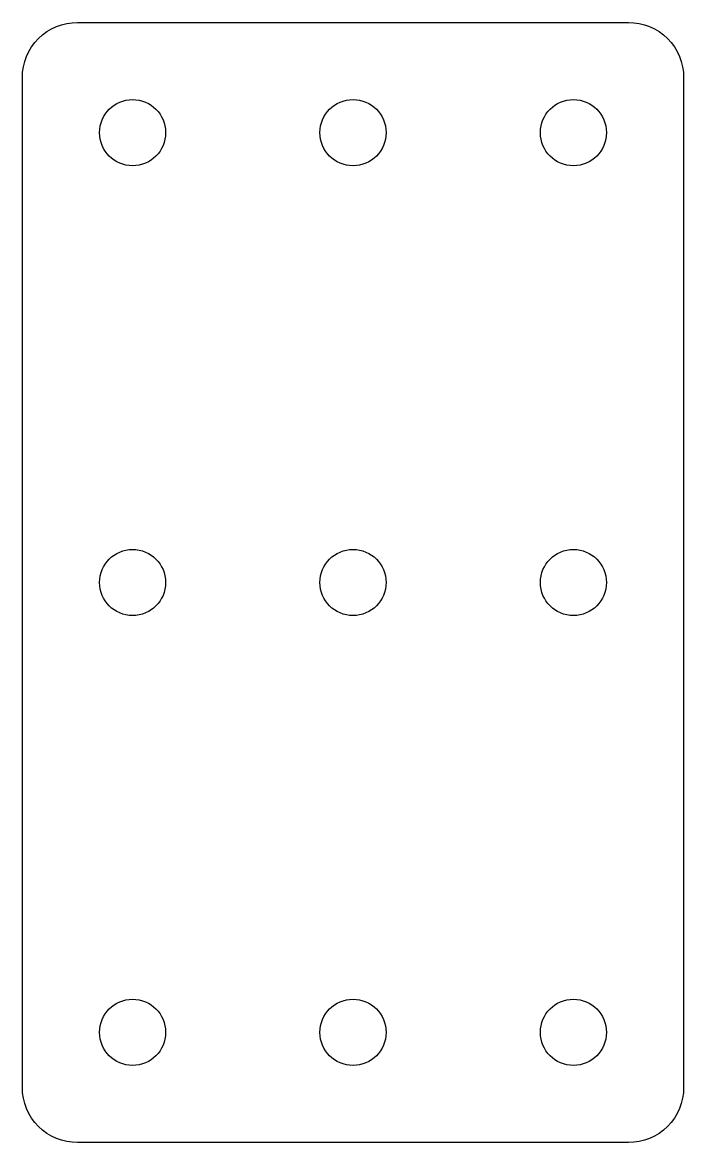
# Model space of a CAD drawing. Extents: x -30 to 30, y 0 to 102.
import ezdxf

# ---------------------------------------------------------------- set-up
doc = ezdxf.new("R2010")
doc.units = 0
doc.layers.get('0').update_dxf_attribs({"linetype": 'CONTINUOUS'})

msp = doc.modelspace()

# ---------------------------------------------------------------- linework, layer by layer
msp.add_lwpolyline([(-30, 5), (-30, 96.6, -0.414214), (-25, 101.6), (25, 101.6, -0.414214), (30, 96.6), (30, 5, -0.414214), (25, 0), (-25, 0, -0.414214)], format="xyb", close=True)
msp.add_lwpolyline([(-30, 5), (-30, 96.6, -0.414214), (-25, 101.6), (25, 101.6, -0.414214), (30, 96.6), (30, 5, -0.414214), (25, 0), (-25, 0, -0.414214)], format="xyb", close=True)
for centre in [(-20, 91.6), (-20, 91.6), (0, 91.6), (0, 91.6), (20, 91.6), (20, 91.6), (-20, 50.8), (-20, 50.8), (0, 50.8), (0, 50.8), (20, 50.8), (20, 50.8), (-20, 10), (-20, 10), (0, 10), (0, 10), (20, 10), (20, 10)]:
    msp.add_circle(centre, 3)

doc.saveas('drawing.dxf')
